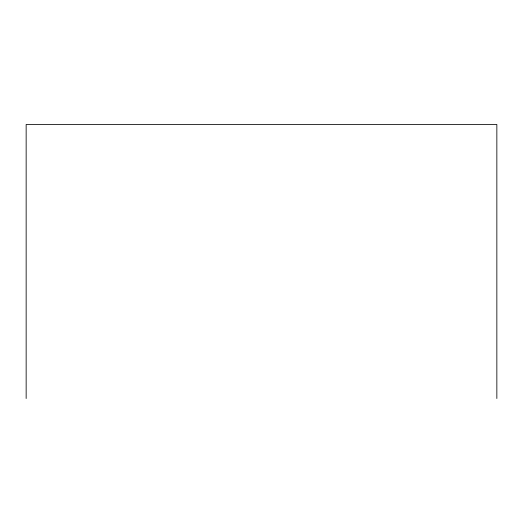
<?xml version="1.0" encoding="UTF-8"?>
<svg xmlns="http://www.w3.org/2000/svg" width="523" height="523" viewBox="0 0 523 523"><rect width="100%" height="100%" fill="white"/><g stroke="black" fill="none" stroke-linecap="round" stroke-linejoin="round"><path stroke-width="0.78" d="M496.85 398.519L496.85 124.481L26.15 124.481L26.15 398.519"/></g></svg>
